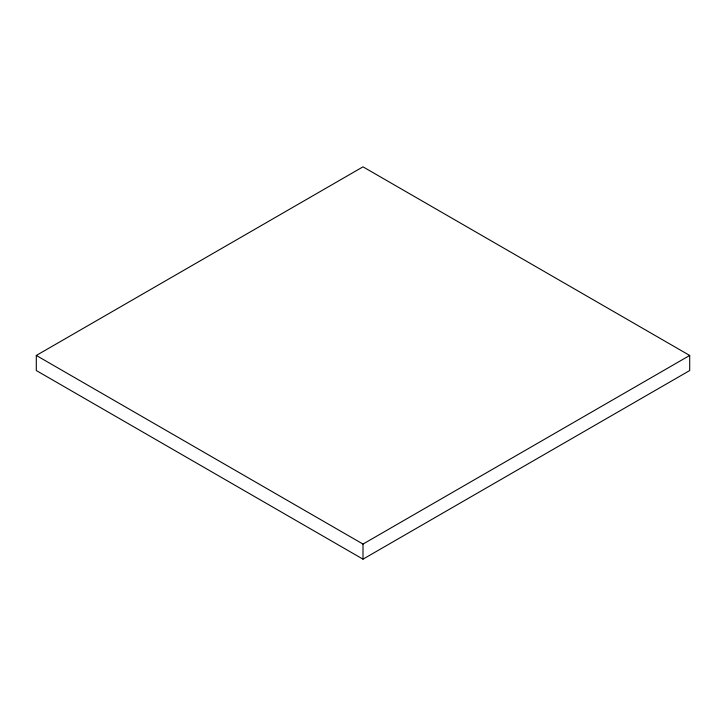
<?xml version="1.0" encoding="UTF-8"?>
<svg xmlns="http://www.w3.org/2000/svg" width="726" height="726" viewBox="0 0 726 726"><rect width="100%" height="100%" fill="white"/><g stroke="black" fill="none" stroke-linecap="round" stroke-linejoin="round"><path stroke-width="1.09" d="M36.3 355.459L363 166.835L689.7 355.459L689.7 370.541L363 559.165L36.3 370.541L36.3 355.459L363 544.073L689.7 355.459M363 544.073L363 559.165"/></g></svg>
